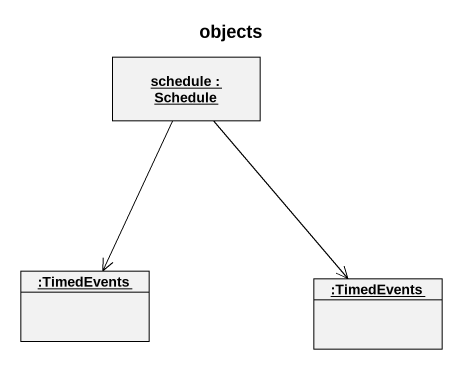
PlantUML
@startuml
title objects
hide circle
hide empty members
object "schedule : Schedule" as schedule
object ":TimedEvents" as TimedEvents
object ":TimedEvents" as TimedEvents_2
schedule --> TimedEvents
schedule --> TimedEvents_2
@enduml
